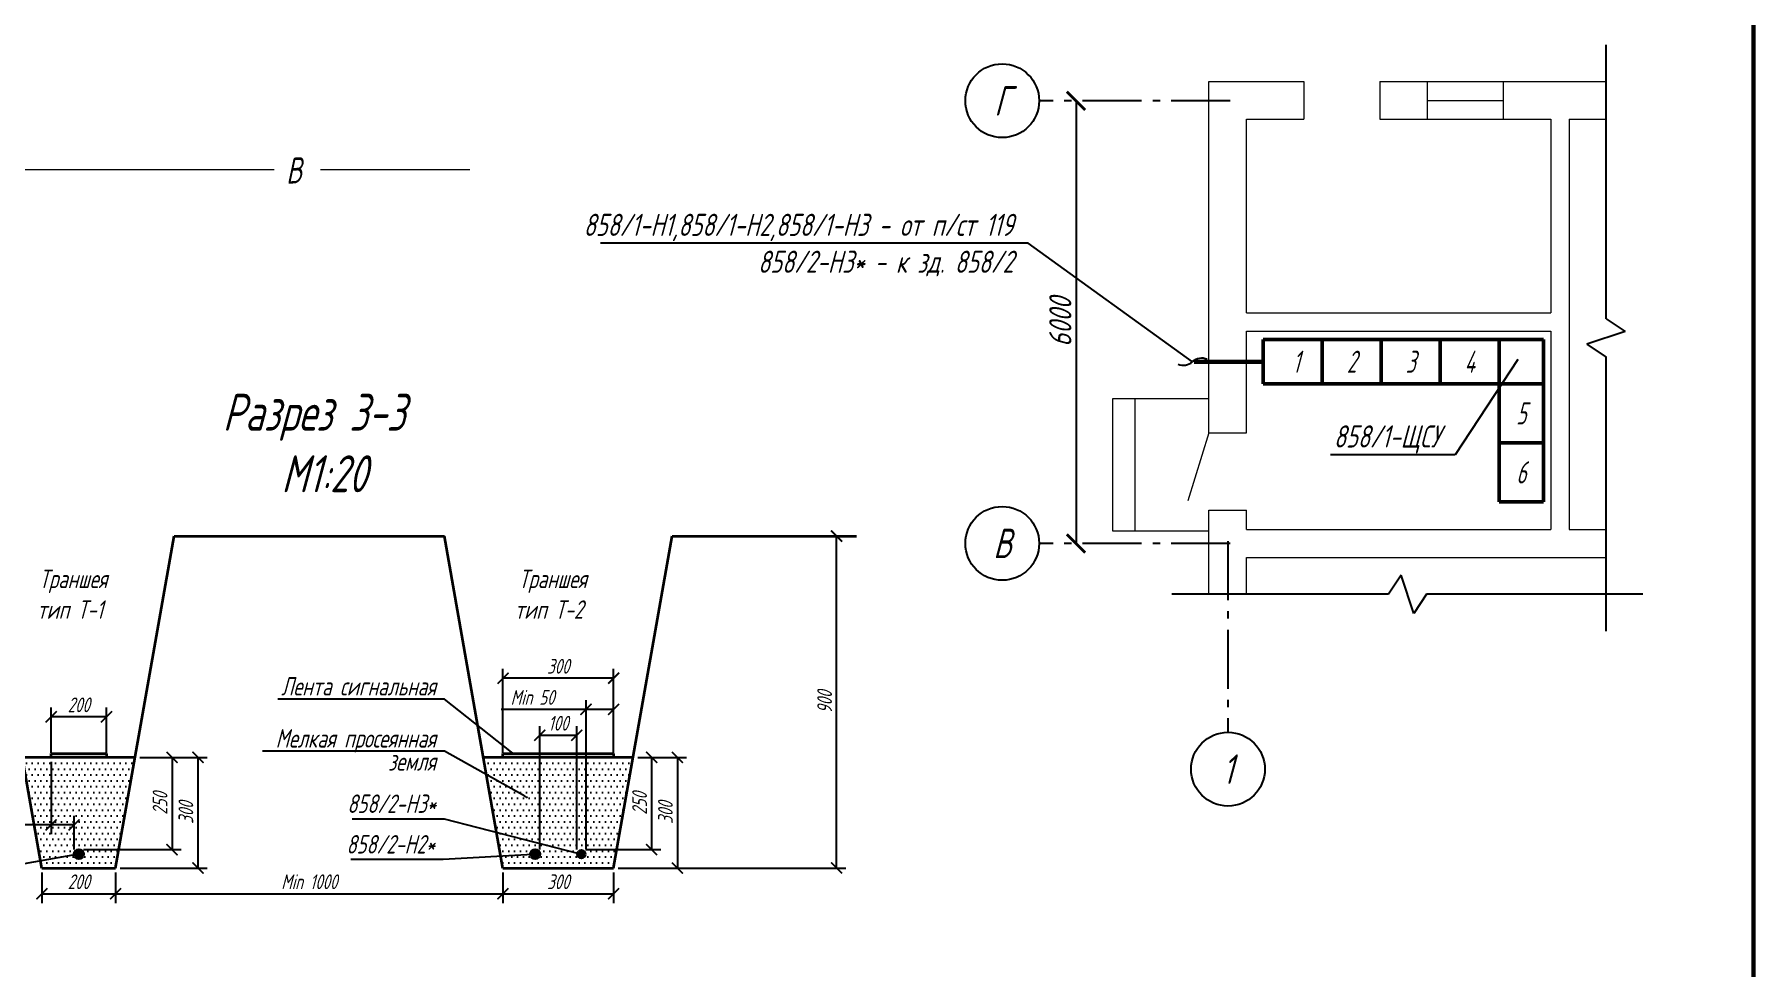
# Model space of a CAD drawing. Header units: millimetres. Extents: x -10490 to 5162, y -5053 to 76.
# Drawn here: x -5084.1 to -4851, y -217.6 to -91.1 of the extents above; entities that cross this region are included whole.
import ezdxf
from ezdxf import colors
from ezdxf.entities.mleader import LeaderData, LeaderLine
from ezdxf.math import Vec2, Vec3

# ---------------------------------------------------------------- set-up
doc = ezdxf.new("R2010")
doc.units = ezdxf.units.MM
doc.linetypes.add('gost6', pattern=[12, 8, -1.5, 1, -1.5])
doc.layers.get('Defpoints').update_dxf_attribs({"color": 33})
for name, color, linetype, lineweight in [('КаБель силовой (Вновь)', 1, 'Continuous', 60), ('Линия выноска', 137, 'Continuous', 25), ('Осевая', 4, 'gost6', 25), ('Размерная', 4, 'Continuous', 25), ('Рамка толстая', 7, 'Continuous', 60), ('Рамка тонкая', 5, 'Continuous', 25), ('Строительный', 251, 'Continuous', 13), ('Текст', 2, 'Continuous', 25), ('Щиты пульты (Вновь)', 5, 'Continuous', 50), ('Элемент эл. схем', 7, 'Continuous', 35)]:
    doc.layers.add(name, color=color, linetype=linetype, lineweight=lineweight)
doc.styles.add('gost shx', font='gost.shx', dxfattribs={"oblique": 15})
doc.styles.add('SIMPLEX', font='simplex.shx', dxfattribs={"width": 0.7, "oblique": 15})
doc.styles.add('СИМПЛЕКС', font='simplex.shx', dxfattribs={"width": 0.7, "oblique": 15, "height": 500})
doc.dimstyles.new('ISO-25', dxfattribs={"dimtxt": 3, "dimasz": 2.5, "dimexe": 1.25, "dimexo": 0.625, "dimtad": 1, "dimtxsty": 'gost shx', "dimcen": 2.5, "dimclrt": 2, "dimadec": 0, "dimazin": 0, "dimtfac": 1, "dimtmove": 0, "dimatfit": 3, "dimfxl": 1, "dimarcsym": 0})

# ---------------------------------------------------------------- blocks, each defined once
blk = doc.blocks.new('A$C0CDB385D')
at = {"layer": 'Рамка толстая'}
blk.add_line((589, 5), (589, 415), dxfattribs=at)
blk = doc.blocks.new('_ArchTick')
at = {"color": 0, "linetype": 'ByBlock', "const_width": 0.15}
blk.add_lwpolyline([(-0.5, -0.5), (0.5, 0.5)], dxfattribs=at)
blk = doc.blocks.new('*D626')
at = {"layer": 'Defpoints', "color": 0, "transparency": 16777216}
for p in [(-4942.89, -100.15), (-4942.89, -160.15), (-4942.89, -160.15)]:
    blk.add_point(p, dxfattribs=at)
at = {"layer": 'Размерная', "color": 0, "lineweight": -2, "transparency": 16777216}
for p, q in [((-4943.52, -100.15), (-4944.14, -100.15)), ((-4942.89, -100.15), (-4942.89, -160.15)), ((-4943.52, -160.15), (-4944.14, -160.15))]:
    blk.add_line(p, q, dxfattribs=at)
at = {"layer": 'Размерная', "color": 0, "lineweight": -2, "transparency": 16777216, "xscale": 2.5, "yscale": 2.5, "zscale": 2.5}
for p, rotation in [((-4942.89, -100.15), 90), ((-4942.89, -160.15), 270)]:
    blk.add_blockref('_ArchTick', p, dxfattribs=dict(at, rotation=rotation))
at = {"layer": 'Размерная', "color": 2, "transparency": 16777216, "insert": (-4945.02, -130.15), "char_height": 3, "attachment_point": 5, "rotation": 90, "style": 'gost shx'}
blk.add_mtext('6000', dxfattribs=at)
blk = doc.blocks.new('_None')
blk = doc.blocks.new('_Integral')
at = {"color": 0, "linetype": 'ByBlock', "lineweight": -2}
for centre, start, end in [((0.445, -0.091), 102, 168), ((-0.445, 0.091), 282, 348)]:
    blk.add_arc(centre, 0.454, start, end, dxfattribs=at)
blk = doc.blocks.new('*D649')
at = {"layer": 'Defpoints', "color": 0, "transparency": 16777216}
for p in [(-5083.07, -204.15), (-5073.07, -204.15), (-5073.07, -207.64)]:
    blk.add_point(p, dxfattribs=at)
at = {"layer": 'Размерная', "color": 0, "lineweight": -2, "transparency": 16777216}
for p, q in [((-5083.07, -204.77), (-5083.07, -208.89)), ((-5073.07, -204.77), (-5073.07, -208.89)), ((-5083.07, -207.64), (-5073.07, -207.64))]:
    blk.add_line(p, q, dxfattribs=at)
at = {"layer": 'Размерная', "color": 0, "lineweight": -2, "transparency": 16777216, "xscale": 1.5, "yscale": 1.5, "zscale": 1.5, "rotation": 180}
blk.add_blockref('_ArchTick', (-5083.07, -207.64), dxfattribs=at)
at = {"layer": 'Размерная', "color": 0, "lineweight": -2, "transparency": 16777216, "xscale": 1.5, "yscale": 1.5, "zscale": 1.5}
blk.add_blockref('_ArchTick', (-5073.07, -207.64), dxfattribs=at)
at = {"layer": 'Размерная', "color": 2, "transparency": 16777216, "insert": (-5078.07, -206.01), "char_height": 2, "attachment_point": 5, "style": 'SIMPLEX'}
blk.add_mtext('200', dxfattribs=at)
blk = doc.blocks.new('*D640')
at = {"layer": 'Defpoints', "color": 0, "transparency": 16777216}
for p in [(-5073.07, -204.15), (-5020.57, -204.15), (-5020.57, -207.64)]:
    blk.add_point(p, dxfattribs=at)
at = {"layer": 'Размерная', "color": 0, "lineweight": -2, "transparency": 16777216}
for p, q in [((-5073.07, -204.77), (-5073.07, -208.89)), ((-5020.57, -204.77), (-5020.57, -208.89)), ((-5073.07, -207.64), (-5020.57, -207.64))]:
    blk.add_line(p, q, dxfattribs=at)
at = {"layer": 'Размерная', "color": 0, "lineweight": -2, "transparency": 16777216, "xscale": 1.5, "yscale": 1.5, "zscale": 1.5, "rotation": 180}
blk.add_blockref('_ArchTick', (-5073.07, -207.64), dxfattribs=at)
at = {"layer": 'Размерная', "color": 0, "lineweight": -2, "transparency": 16777216, "xscale": 1.5, "yscale": 1.5, "zscale": 1.5}
blk.add_blockref('_ArchTick', (-5020.57, -207.64), dxfattribs=at)
at = {"layer": 'Размерная', "color": 2, "transparency": 16777216, "insert": (-5046.82, -206.01), "char_height": 2, "attachment_point": 5, "style": 'SIMPLEX'}
blk.add_mtext('Min 1000', dxfattribs=at)
blk = doc.blocks.new('*D641')
at = {"layer": 'Defpoints', "color": 0, "transparency": 16777216}
for p in [(-5081.82, -183.65), (-5081.82, -189.15), (-5074.32, -189.15)]:
    blk.add_point(p, dxfattribs=at)
at = {"layer": 'Размерная', "color": 0, "lineweight": -2, "transparency": 16777216}
for p, q in [((-5081.82, -188.52), (-5081.82, -182.4)), ((-5074.32, -183.65), (-5081.82, -183.65)), ((-5074.32, -188.52), (-5074.32, -182.4))]:
    blk.add_line(p, q, dxfattribs=at)
at = {"layer": 'Размерная', "color": 0, "lineweight": -2, "transparency": 16777216, "xscale": 1.5, "yscale": 1.5, "zscale": 1.5, "rotation": 180}
blk.add_blockref('_ArchTick', (-5081.82, -183.65), dxfattribs=at)
at = {"layer": 'Размерная', "color": 0, "lineweight": -2, "transparency": 16777216, "xscale": 1.5, "yscale": 1.5, "zscale": 1.5}
blk.add_blockref('_ArchTick', (-5074.32, -183.65), dxfattribs=at)
at = {"layer": 'Размерная', "color": 2, "transparency": 16777216, "insert": (-5078.07, -182.03), "char_height": 2, "attachment_point": 5, "style": 'SIMPLEX'}
blk.add_mtext('200', dxfattribs=at)
blk = doc.blocks.new('*D642')
at = {"layer": 'Defpoints', "color": 0, "transparency": 16777216}
for p in [(-5070.42, -189.15), (-5078.07, -201.65), (-5065.42, -201.65)]:
    blk.add_point(p, dxfattribs=at)
at = {"layer": 'Размерная', "color": 0, "lineweight": -2, "transparency": 16777216}
for p, q in [((-5069.8, -189.15), (-5064.17, -189.15)), ((-5065.42, -189.15), (-5065.42, -201.65)), ((-5077.44, -201.65), (-5064.17, -201.65))]:
    blk.add_line(p, q, dxfattribs=at)
at = {"layer": 'Размерная', "color": 0, "lineweight": -2, "transparency": 16777216, "xscale": 1.5, "yscale": 1.5, "zscale": 1.5}
for p, rotation in [((-5065.42, -189.15), 90), ((-5065.42, -201.65), 270)]:
    blk.add_blockref('_ArchTick', p, dxfattribs=dict(at, rotation=rotation))
at = {"layer": 'Размерная', "color": 2, "transparency": 16777216, "insert": (-5067.05, -195.4), "char_height": 2, "attachment_point": 5, "rotation": 90, "style": 'SIMPLEX'}
blk.add_mtext('250', dxfattribs=at)
blk = doc.blocks.new('*D643')
at = {"layer": 'Defpoints', "color": 0, "transparency": 16777216}
for p in [(-5070.42, -189.15), (-5073.07, -204.15), (-5061.92, -204.15)]:
    blk.add_point(p, dxfattribs=at)
at = {"layer": 'Размерная', "color": 0, "lineweight": -2, "transparency": 16777216}
for p, q in [((-5069.8, -189.15), (-5060.67, -189.15)), ((-5061.92, -189.15), (-5061.92, -204.15)), ((-5072.44, -204.15), (-5060.67, -204.15))]:
    blk.add_line(p, q, dxfattribs=at)
at = {"layer": 'Размерная', "color": 0, "lineweight": -2, "transparency": 16777216, "xscale": 1.5, "yscale": 1.5, "zscale": 1.5}
for p, rotation in [((-5061.92, -189.15), 90), ((-5061.92, -204.15), 270)]:
    blk.add_blockref('_ArchTick', p, dxfattribs=dict(at, rotation=rotation))
at = {"layer": 'Размерная', "color": 2, "transparency": 16777216, "insert": (-5063.55, -196.65), "char_height": 2, "attachment_point": 5, "rotation": 90, "style": 'SIMPLEX'}
blk.add_mtext('300', dxfattribs=at)
blk = doc.blocks.new('_Dot')
at = {"color": 0, "linetype": 'ByBlock', "lineweight": -2}
blk.add_line((-0.5, 0), (-1, 0), dxfattribs=at)
at = {"color": 0, "linetype": 'ByBlock', "const_width": 0.5}
blk.add_lwpolyline([(-0.25, 0, 1), (0.25, 0, 1)], format="xyb", close=True, dxfattribs=at)
blk = doc.blocks.new('*D650')
at = {"layer": 'Defpoints', "color": 0, "transparency": 16777216}
for p in [(-5081.82, -189.15), (-5078.7, -198.31), (-5078.7, -202.28)]:
    blk.add_point(p, dxfattribs=at)
at = {"layer": 'Размерная', "color": 0, "lineweight": -2, "transparency": 16777216}
for p, q in [((-5081.82, -189.77), (-5081.82, -199.56)), ((-5078.7, -201.65), (-5078.7, -197.06)), ((-5081.82, -198.31), (-5096.49, -198.31)), ((-5078.7, -198.31), (-5081.82, -198.31))]:
    blk.add_line(p, q, dxfattribs=at)
at = {"layer": 'Размерная', "color": 0, "lineweight": -2, "transparency": 16777216, "xscale": 1.5, "yscale": 1.5, "zscale": 1.5, "rotation": 180}
blk.add_blockref('_ArchTick', (-5081.82, -198.31), dxfattribs=at)
at = {"layer": 'Размерная', "color": 0, "lineweight": -2, "transparency": 16777216, "xscale": 1.5, "yscale": 1.5, "zscale": 1.5}
blk.add_blockref('_ArchTick', (-5078.7, -198.31), dxfattribs=at)
at = {"layer": 'Размерная', "color": 2, "transparency": 16777216, "insert": (-5092.22, -196.68), "char_height": 2, "attachment_point": 5, "style": 'SIMPLEX'}
blk.add_mtext('Min 50', dxfattribs=at)
blk = doc.blocks.new('*D651')
at = {"layer": 'Defpoints', "color": 0, "transparency": 16777216}
for p in [(-5020.57, -204.15), (-5005.57, -204.15), (-5005.57, -207.64)]:
    blk.add_point(p, dxfattribs=at)
at = {"layer": 'Размерная', "color": 0, "lineweight": -2, "transparency": 16777216}
for p, q in [((-5020.57, -204.77), (-5020.57, -208.89)), ((-5005.57, -204.77), (-5005.57, -208.89)), ((-5020.57, -207.64), (-5005.57, -207.64))]:
    blk.add_line(p, q, dxfattribs=at)
at = {"layer": 'Размерная', "color": 0, "lineweight": -2, "transparency": 16777216, "xscale": 1.5, "yscale": 1.5, "zscale": 1.5, "rotation": 180}
blk.add_blockref('_ArchTick', (-5020.57, -207.64), dxfattribs=at)
at = {"layer": 'Размерная', "color": 0, "lineweight": -2, "transparency": 16777216, "xscale": 1.5, "yscale": 1.5, "zscale": 1.5}
blk.add_blockref('_ArchTick', (-5005.57, -207.64), dxfattribs=at)
at = {"layer": 'Размерная', "color": 2, "transparency": 16777216, "insert": (-5013.07, -206.01), "char_height": 2, "attachment_point": 5, "style": 'SIMPLEX'}
blk.add_mtext('300', dxfattribs=at)
blk = doc.blocks.new('*D644')
at = {"layer": 'Defpoints', "color": 0, "transparency": 16777216}
for p in [(-5010.57, -186.15), (-5015.57, -202.28), (-5010.57, -202.28)]:
    blk.add_point(p, dxfattribs=at)
at = {"layer": 'Размерная', "color": 0, "lineweight": -2, "transparency": 16777216}
for p, q in [((-5015.57, -201.65), (-5015.57, -184.9)), ((-5015.57, -186.15), (-5010.57, -186.15)), ((-5010.57, -201.65), (-5010.57, -184.9))]:
    blk.add_line(p, q, dxfattribs=at)
at = {"layer": 'Размерная', "color": 0, "lineweight": -2, "transparency": 16777216, "xscale": 1.5, "yscale": 1.5, "zscale": 1.5, "rotation": 180}
blk.add_blockref('_ArchTick', (-5015.57, -186.15), dxfattribs=at)
at = {"layer": 'Размерная', "color": 0, "lineweight": -2, "transparency": 16777216, "xscale": 1.5, "yscale": 1.5, "zscale": 1.5}
blk.add_blockref('_ArchTick', (-5010.57, -186.15), dxfattribs=at)
at = {"layer": 'Размерная', "color": 2, "transparency": 16777216, "insert": (-5013.07, -184.52), "char_height": 2, "attachment_point": 5, "style": 'SIMPLEX'}
blk.add_mtext('100', dxfattribs=at)
blk = doc.blocks.new('*D645')
at = {"layer": 'Defpoints', "color": 0, "transparency": 16777216}
for p in [(-5020.57, -178.42), (-5020.57, -189.15), (-5005.57, -189.15)]:
    blk.add_point(p, dxfattribs=at)
at = {"layer": 'Размерная', "color": 0, "lineweight": -2, "transparency": 16777216}
for p, q in [((-5020.57, -188.52), (-5020.57, -177.17)), ((-5005.57, -178.42), (-5020.57, -178.42)), ((-5005.57, -188.52), (-5005.57, -177.17))]:
    blk.add_line(p, q, dxfattribs=at)
at = {"layer": 'Размерная', "color": 0, "lineweight": -2, "transparency": 16777216, "xscale": 1.5, "yscale": 1.5, "zscale": 1.5, "rotation": 180}
blk.add_blockref('_ArchTick', (-5020.57, -178.42), dxfattribs=at)
at = {"layer": 'Размерная', "color": 0, "lineweight": -2, "transparency": 16777216, "xscale": 1.5, "yscale": 1.5, "zscale": 1.5}
blk.add_blockref('_ArchTick', (-5005.57, -178.42), dxfattribs=at)
at = {"layer": 'Размерная', "color": 2, "transparency": 16777216, "insert": (-5013.07, -176.8), "char_height": 2, "attachment_point": 5, "style": 'SIMPLEX'}
blk.add_mtext('300', dxfattribs=at)
blk = doc.blocks.new('*D652')
at = {"layer": 'Defpoints', "color": 0, "transparency": 16777216}
for p in [(-5002.92, -189.15), (-5009.94, -201.65), (-5000.42, -201.65)]:
    blk.add_point(p, dxfattribs=at)
at = {"layer": 'Размерная', "color": 0, "lineweight": -2, "transparency": 16777216}
for p, q in [((-5002.3, -189.15), (-4999.17, -189.15)), ((-5000.42, -189.15), (-5000.42, -201.65)), ((-5009.31, -201.65), (-4999.17, -201.65))]:
    blk.add_line(p, q, dxfattribs=at)
at = {"layer": 'Размерная', "color": 0, "lineweight": -2, "transparency": 16777216, "xscale": 1.5, "yscale": 1.5, "zscale": 1.5}
for p, rotation in [((-5000.42, -189.15), 90), ((-5000.42, -201.65), 270)]:
    blk.add_blockref('_ArchTick', p, dxfattribs=dict(at, rotation=rotation))
at = {"layer": 'Размерная', "color": 2, "transparency": 16777216, "insert": (-5002.05, -195.4), "char_height": 2, "attachment_point": 5, "rotation": 90, "style": 'SIMPLEX'}
blk.add_mtext('250', dxfattribs=at)
blk = doc.blocks.new('*D646')
at = {"layer": 'Defpoints', "color": 0, "transparency": 16777216}
for p in [(-5002.92, -189.15), (-5005.57, -204.15), (-4996.92, -204.15)]:
    blk.add_point(p, dxfattribs=at)
at = {"layer": 'Размерная', "color": 0, "lineweight": -2, "transparency": 16777216}
for p, q in [((-5002.3, -189.15), (-4995.67, -189.15)), ((-4996.92, -189.15), (-4996.92, -204.15)), ((-5004.94, -204.15), (-4995.67, -204.15))]:
    blk.add_line(p, q, dxfattribs=at)
at = {"layer": 'Размерная', "color": 0, "lineweight": -2, "transparency": 16777216, "xscale": 1.5, "yscale": 1.5, "zscale": 1.5}
for p, rotation in [((-4996.92, -189.15), 90), ((-4996.92, -204.15), 270)]:
    blk.add_blockref('_ArchTick', p, dxfattribs=dict(at, rotation=rotation))
at = {"layer": 'Размерная', "color": 2, "transparency": 16777216, "insert": (-4998.55, -196.65), "char_height": 2, "attachment_point": 5, "rotation": 90, "style": 'SIMPLEX'}
blk.add_mtext('300', dxfattribs=at)
blk = doc.blocks.new('*D647')
at = {"layer": 'Defpoints', "color": 0, "transparency": 16777216}
for p in [(-5005.57, -182.65), (-5005.57, -188.65), (-5009.31, -202.28)]:
    blk.add_point(p, dxfattribs=at)
at = {"layer": 'Размерная', "color": 0, "lineweight": -2, "transparency": 16777216}
for p, q in [((-5009.31, -201.65), (-5009.31, -181.4)), ((-5005.57, -188.02), (-5005.57, -181.4)), ((-5009.31, -182.65), (-5020.83, -182.65)), ((-5005.57, -182.65), (-5009.31, -182.65))]:
    blk.add_line(p, q, dxfattribs=at)
at = {"layer": 'Размерная', "color": 0, "lineweight": -2, "transparency": 16777216, "xscale": 1.5, "yscale": 1.5, "zscale": 1.5, "rotation": 180}
blk.add_blockref('_ArchTick', (-5009.31, -182.65), dxfattribs=at)
at = {"layer": 'Размерная', "color": 0, "lineweight": -2, "transparency": 16777216, "xscale": 1.5, "yscale": 1.5, "zscale": 1.5}
blk.add_blockref('_ArchTick', (-5005.57, -182.65), dxfattribs=at)
at = {"layer": 'Размерная', "color": 2, "transparency": 16777216, "insert": (-5016.56, -181.02), "char_height": 2, "attachment_point": 5, "style": 'SIMPLEX'}
blk.add_mtext('Min 50', dxfattribs=at)
blk = doc.blocks.new('*D648')
at = {"layer": 'Defpoints', "color": 0, "transparency": 16777216}
for p in [(-4990.13, -159.15), (-4975.35, -159.15), (-5000.57, -204.15)]:
    blk.add_point(p, dxfattribs=at)
at = {"layer": 'Размерная', "color": 0, "lineweight": -2, "transparency": 16777216}
for p, q in [((-4989.51, -159.15), (-4974.1, -159.15)), ((-4975.35, -204.15), (-4975.35, -159.15)), ((-4999.94, -204.15), (-4974.1, -204.15))]:
    blk.add_line(p, q, dxfattribs=at)
at = {"layer": 'Размерная', "color": 0, "lineweight": -2, "transparency": 16777216, "xscale": 1.5, "yscale": 1.5, "zscale": 1.5}
for p, rotation in [((-4975.35, -159.15), 90), ((-4975.35, -204.15), 270)]:
    blk.add_blockref('_ArchTick', p, dxfattribs=dict(at, rotation=rotation))
at = {"layer": 'Размерная', "color": 2, "transparency": 16777216, "insert": (-4976.97, -181.65), "char_height": 2, "attachment_point": 5, "rotation": 90, "style": 'SIMPLEX'}
blk.add_mtext('900', dxfattribs=at)

msp = doc.modelspace()

# ---------------------------------------------------------------- hatches: boundary and pattern name
for points in [[(-5020.56877, -188.64683), (-5020.56877, -189.14683), (-5005.56877, -189.14683), (-5005.56877, -188.64683)], [(-5010.46877, -202.27683, 1), (-5009.40877, -202.27683, 1)]]:
    msp.add_hatch(color=256).paths.add_polyline_path(points)
h = msp.add_hatch()
h.set_pattern_fill('DOTS', color=256, scale=0.5, style=0)
h.set_pattern_definition([(0, (-14100.9855, 3377.96815), (0.396875, 0.79375), [0, -0.79375])])
h.paths.add_polyline_path([(-5085.71367, -189.14683), (-5083.06877, -204.14683), (-5073.06877, -204.14683), (-5070.42386, -189.14683)])
h.paths.add_polyline_path([(-5077.43877, -202.27683, -1), (-5078.69877, -202.27683, -1)], flags=16)
h = msp.add_hatch()
h.set_pattern_fill('DOTS', color=256, scale=0.5, style=0)
h.set_pattern_definition([(0, (-14035.9855, 3377.96815), (0.396875, 0.79375), [0, -0.79375])])
h.paths.add_polyline_path([(-5023.21367, -189.14683), (-5020.56877, -204.14683), (-5005.56877, -204.14683), (-5002.92386, -189.14683)])
h.paths.add_polyline_path([(-5015.56877, -202.27683, -1), (-5016.82877, -202.27683, -1)], flags=16)
at = {"layer": 'Элемент эл. схем'}
for points in [[(-5074.31877, -189.14683), (-5074.31877, -188.64683), (-5081.81877, -188.64683), (-5081.81877, -189.14683)], [(-5077.43877, -202.27683, 1), (-5078.69877, -202.27683, 1)], [(-5015.56877, -202.27683, 1), (-5016.82877, -202.27683, 1)]]:
    msp.add_hatch(color=256, dxfattribs=at).paths.add_polyline_path(points)

# ---------------------------------------------------------------- linework, layer by layer
at = {"layer": 'КаБель силовой (Вновь)'}
msp.add_line((-4917.54361, -135.52025), (-4926.89361, -135.52025), dxfattribs=at)
at = {"layer": 'Осевая'}
for p, q in [((-4921.99361, -100.14683), (-4947.89361, -100.14683)), ((-4921.99361, -160.14683), (-4947.89361, -160.14683)), ((-4922.29361, -159.84683), (-4922.29361, -185.74683))]:
    msp.add_line(p, q, dxfattribs=at)
at = {"layer": 'Рамка тонкая'}
for p, q in [((-4871.04361, -129.70933), (-4871.04361, -92.54683)), ((-4871.04361, -129.70933), (-4868.45611, -131.43433)), ((-4868.45611, -131.43433), (-4873.63111, -133.15933)), ((-4873.63111, -133.15933), (-4871.04361, -134.88433)), ((-4871.04361, -172.04683), (-4871.04361, -134.88433)), ((-4898.83111, -164.45933), (-4900.55611, -167.04683)), ((-4897.10611, -169.63433), (-4898.83111, -164.45933)), ((-4900.55611, -167.04683), (-4929.89361, -167.04683)), ((-4895.38111, -167.04683), (-4897.10611, -169.63433)), ((-4866.04361, -167.04683), (-4895.38111, -167.04683))]:
    msp.add_line(p, q, dxfattribs=at)
for centre in [(-4952.89361, -100.14683), (-4952.89361, -160.14683), (-4922.29361, -190.74683)]:
    msp.add_circle(centre, 5, dxfattribs=at)
at = {"layer": 'Строительный', "ltscale": 0.2}
for p, q in [((-4924.89361, -145.14683), (-4924.89361, -97.54683)), ((-4924.89361, -97.54683), (-4911.99361, -97.54683)), ((-4911.99361, -97.54683), (-4911.99361, -102.64683)), ((-4901.69361, -97.54683), (-4871.04361, -97.54683)), ((-4901.69361, -97.54683), (-4901.69361, -102.64683)), ((-4895.29361, -97.54683), (-4895.29361, -102.64683)), ((-4884.99361, -97.54683), (-4884.99361, -102.64683)), ((-4895.29361, -100.09683), (-4884.99361, -100.09683)), ((-4919.79361, -102.64683), (-4911.99361, -102.64683)), ((-4919.79361, -128.89683), (-4919.79361, -102.64683)), ((-4901.69361, -102.64683), (-4878.54361, -102.64683)), ((-4878.54361, -102.64683), (-4878.54361, -128.89683)), ((-4876.04361, -102.64683), (-4871.04361, -102.64683)), ((-4876.04361, -102.64683), (-4876.04361, -158.24683)), ((-4919.79361, -128.89683), (-4878.54361, -128.89683)), ((-4919.79361, -145.14683), (-4919.79361, -131.39683)), ((-4919.79361, -131.39683), (-4878.54361, -131.39683)), ((-4878.54361, -131.39683), (-4878.54361, -158.24683)), ((-4937.89361, -140.48276), (-4924.89361, -140.48276)), ((-4937.89361, -158.48276), (-4937.89361, -140.48276)), ((-4934.89361, -158.48276), (-4934.89361, -140.48276)), ((-4924.89361, -145.14683), (-4927.71318, -154.3583)), ((-4924.89361, -145.14683), (-4919.79361, -145.14683)), ((-4924.89361, -167.04683), (-4924.89361, -155.64683)), ((-4924.89361, -155.64683), (-4919.79361, -155.64683)), ((-4919.79361, -158.24683), (-4919.79361, -155.64683)), ((-4919.79361, -158.24683), (-4878.54361, -158.24683)), ((-4876.04361, -158.24683), (-4871.04361, -158.24683)), ((-4924.89361, -158.48276), (-4937.89361, -158.48276)), ((-4919.79361, -167.04683), (-4919.79361, -162.04683)), ((-4919.79361, -162.04683), (-4871.04361, -162.04683))]:
    msp.add_line(p, q, dxfattribs=at)
at = {"layer": 'Строительный', "color": 5, "lineweight": 18}
for p, q in [((-5113.37654, -109.44487), (-5051.56712, -109.44487)), ((-5045.28141, -109.44487), (-5025.04361, -109.44487))]:
    msp.add_line(p, q, dxfattribs=at)
at = {"layer": 'Щиты пульты (Вновь)'}
for p, q in [((-4917.54361, -132.52025), (-4917.54361, -138.52025)), ((-4909.54361, -132.52025), (-4917.54361, -132.52025)), ((-4909.54361, -138.52025), (-4909.54361, -132.52025)), ((-4901.54361, -132.52025), (-4909.54361, -132.52025)), ((-4901.54361, -138.52025), (-4901.54361, -132.52025)), ((-4893.54361, -132.52025), (-4901.54361, -132.52025)), ((-4893.54361, -138.52025), (-4893.54361, -132.52025)), ((-4885.54361, -132.52025), (-4893.54361, -132.52025)), ((-4885.54361, -138.52025), (-4885.54361, -132.52025)), ((-4885.54361, -132.52025), (-4879.54361, -132.52025)), ((-4879.54361, -132.52025), (-4879.54361, -138.52025)), ((-4917.54361, -138.52025), (-4909.54361, -138.52025)), ((-4909.54361, -138.52025), (-4901.54361, -138.52025)), ((-4901.54361, -138.52025), (-4893.54361, -138.52025)), ((-4893.54361, -138.52025), (-4885.54361, -138.52025)), ((-4885.54361, -138.52025), (-4879.54361, -138.52025)), ((-4885.54361, -146.52025), (-4885.54361, -138.52025)), ((-4879.54361, -138.52025), (-4879.54361, -146.52025)), ((-4879.54361, -146.52025), (-4885.54361, -146.52025)), ((-4885.54361, -154.52025), (-4885.54361, -146.52025)), ((-4879.54361, -146.52025), (-4879.54361, -154.52025)), ((-4879.54361, -154.52025), (-4885.54361, -154.52025))]:
    msp.add_line(p, q, dxfattribs=at)
at = {"layer": 'Элемент эл. схем'}
for p, q in [((-5083.06877, -204.14683), (-5091.00348, -159.14683)), ((-5073.06877, -204.14683), (-5065.13405, -159.14683)), ((-5065.13405, -159.14683), (-5028.50348, -159.14683)), ((-5020.56877, -204.14683), (-5028.50348, -159.14683)), ((-5005.56877, -204.14683), (-4997.63405, -159.14683)), ((-4997.63405, -159.14683), (-4972.63405, -159.14683)), ((-5081.81877, -189.14683), (-5081.81877, -188.64683)), ((-5081.81877, -188.64683), (-5074.31877, -188.64683)), ((-5074.31877, -188.64683), (-5074.31877, -189.14683)), ((-5020.56877, -189.14683), (-5020.56877, -188.64683)), ((-5020.56877, -188.64683), (-5005.56877, -188.64683)), ((-5005.56877, -188.64683), (-5005.56877, -189.14683)), ((-5070.42386, -189.14683), (-5085.71367, -189.14683)), ((-5002.92386, -189.14683), (-5023.21367, -189.14683)), ((-5083.06877, -204.14683), (-5073.06877, -204.14683)), ((-5020.56877, -204.14683), (-5005.56877, -204.14683))]:
    msp.add_line(p, q, dxfattribs=at)
for centre, radius in [((-5078.06877, -202.27683), 0.63), ((-5016.19877, -202.27683), 0.63), ((-5009.93877, -202.27683), 0.53)]:
    msp.add_circle(centre, radius, dxfattribs=at)

# ---------------------------------------------------------------- block references
msp.add_blockref('A$C0CDB385D', (-5440.0436, -344.14684))

# ---------------------------------------------------------------- texts
at = {"layer": 'Текст', "color": 5, "style": 'SIMPLEX', "oblique": 15, "width": 0.7}
msp.add_text('В', height=3.5, rotation=2.9133636, dxfattribs=at).set_placement((-5049.95964, -111.4082))
at = {"layer": 'Текст', "style": 'SIMPLEX'}
for s, width, insert, char_height, attachment_point in [('Г', 3.5, (-4952.89361, -100.14683), 4, 5), ('\\pi54.932;Разрез 3-3\\P\\pi62.892;М1:20', 140.8694283, (-5113.50348, -139.87079), 5, 1), ('В', 3.5, (-4952.89361, -160.14683), 4, 5), ('\\pi8.8171;Траншея \\P\\pi8.5388;тип Т-1', 28.4141546, (-5092.25106, -163.70099), 2.5, 1), ('\\pi8.8171;Траншея \\P\\pi8.2693;тип Т-2', 28.4141546, (-5027.25106, -163.70099), 2.5, 1), ('1', 3.5, (-4922.29361, -190.74683), 4, 5)]:
    msp.add_mtext_dynamic_manual_height_columns(s, width=width, gutter_width=12.5, heights=[0], dxfattribs=dict(at, insert=insert, char_height=char_height, attachment_point=attachment_point))
at = {"layer": 'Текст', "char_height": 3, "attachment_point": 5, "style": 'SIMPLEX'}
for s, insert, width in [('{\\W0.6;1}', (-4913.05558, -135.52025), 7.0239295), ('{\\W0.6;2}', (-4905.54361, -135.52025), 8), ('{\\W0.6;3}', (-4897.54361, -135.52025), 8), ('{\\W0.6;4}', (-4889.54361, -135.52025), 8), ('{\\W0.6;5}', (-4882.54361, -142.52025), 6), ('{\\W0.6;6}', (-4882.54361, -150.52025), 6)]:
    msp.add_mtext(s, dxfattribs=dict(at, insert=insert, width=width))

# ---------------------------------------------------------------- dimensions: what is measured, and where the dimension line sits
at = {"layer": 'Размерная'}
for base, p1, p2, override, picture, middle in [((-4942.89361, -160.14683), (-4942.89361, -100.14683), (-4942.89361, -160.14683), {"dimlfac": 100, "dimblk1": 'ArchTick', "dimblk2": 'ArchTick', "dimsah": 1}, '*D626', (-4945.01861, -130.14683)), ((-4975.34956, -159.14683), (-5000.56877, -204.14683), (-4990.13405, -159.14683), {"dimtxt": 2, "dimasz": 1.5, "dimlfac": 20, "dimrnd": 1, "dimtxsty": 'SIMPLEX', "dimblk1": 'ArchTick', "dimblk2": 'ArchTick', "dimsah": 1}, '*D648', (-4976.97456, -181.64683)), ((-5065.42386, -201.64683), (-5070.42386, -189.14683), (-5078.06877, -201.64683), {"dimtxt": 2, "dimasz": 1.5, "dimlfac": 20, "dimrnd": 1, "dimtxsty": 'SIMPLEX', "dimblk1": 'ArchTick', "dimblk2": 'ArchTick', "dimsah": 1}, '*D642', (-5067.04886, -195.39683)), ((-5061.92386, -204.14683), (-5070.42386, -189.14683), (-5073.06877, -204.14683), {"dimtxt": 2, "dimasz": 1.5, "dimlfac": 20, "dimrnd": 1, "dimtxsty": 'SIMPLEX', "dimblk1": 'ArchTick', "dimblk2": 'ArchTick', "dimsah": 1}, '*D643', (-5063.54886, -196.64683)), ((-5000.42386, -201.64683), (-5002.92386, -189.14683), (-5009.93877, -201.64683), {"dimtxt": 2, "dimasz": 1.5, "dimlfac": 20, "dimrnd": 1, "dimtxsty": 'SIMPLEX', "dimblk1": 'ArchTick', "dimblk2": 'ArchTick', "dimsah": 1}, '*D652', (-5002.04886, -195.39683)), ((-4996.92386, -204.14683), (-5002.92386, -189.14683), (-5005.56877, -204.14683), {"dimtxt": 2, "dimasz": 1.5, "dimlfac": 20, "dimrnd": 1, "dimtxsty": 'SIMPLEX', "dimblk1": 'ArchTick', "dimblk2": 'ArchTick', "dimsah": 1}, '*D646', (-4998.54886, -196.64683))]:
    dim = msp.add_linear_dim(base=base, p1=p1, p2=p2, angle=90, dimstyle='ISO-25', override=override, dxfattribs=at)
    dim.commit()
    dim.dimension.update_dxf_attribs({"geometry": picture, "text_midpoint": middle})
for base, p1, p2, picture, middle in [((-5020.56877, -178.42134), (-5005.56877, -189.14683), (-5020.56877, -189.14683), '*D645', (-5013.06877, -176.79634)), ((-5010.56877, -186.14683), (-5015.56877, -202.27683), (-5010.56877, -202.27683), '*D644', (-5013.06877, -184.52183)), ((-5073.06877, -207.63773), (-5083.06877, -204.14683), (-5073.06877, -204.14683), '*D649', (-5078.06877, -206.01273)), ((-5005.56877, -207.63773), (-5020.56877, -204.14683), (-5005.56877, -204.14683), '*D651', (-5013.06877, -206.01273))]:
    dim = msp.add_linear_dim(base=base, p1=p1, p2=p2, dimstyle='ISO-25', override={"dimtxt": 2, "dimasz": 1.5, "dimlfac": 20, "dimrnd": 1, "dimtxsty": 'SIMPLEX', "dimblk1": 'ArchTick', "dimblk2": 'ArchTick', "dimsah": 1}, dxfattribs=at)
    dim.commit()
    dim.dimension.update_dxf_attribs({"geometry": picture, "text_midpoint": middle})
for base, p1, p2, picture, middle in [((-5005.56877, -182.649), (-5009.30877, -202.27683), (-5005.56877, -188.64683), '*D647', (-5016.55544, -182.649)), ((-5078.69877, -198.30669), (-5081.81877, -189.14683), (-5078.69877, -202.27683), '*D650', (-5092.21957, -198.30669))]:
    dim = msp.add_linear_dim(base=base, p1=p1, p2=p2, text='Min 50', dimstyle='ISO-25', override={"dimtxt": 2, "dimasz": 1.5, "dimlfac": 20, "dimrnd": 1, "dimtxsty": 'SIMPLEX', "dimblk1": 'ArchTick', "dimblk2": 'ArchTick', "dimsah": 1}, dxfattribs=at)
    dim.commit()
    dim.dimension.update_dxf_attribs({"geometry": picture, "text_midpoint": middle, "dimtype": 160})
for base, p1, p2, text, picture, middle in [((-5081.81877, -183.65356), (-5074.31877, -189.14683), (-5081.81877, -189.14683), '200', '*D641', (-5078.06877, -182.02856)), ((-5020.56877, -207.63773), (-5073.06877, -204.14683), (-5020.56877, -204.14683), 'Min 1000', '*D640', (-5046.81877, -206.01273))]:
    dim = msp.add_linear_dim(base=base, p1=p1, p2=p2, text=text, dimstyle='ISO-25', override={"dimtxt": 2, "dimasz": 1.5, "dimlfac": 20, "dimrnd": 1, "dimtxsty": 'SIMPLEX', "dimblk1": 'ArchTick', "dimblk2": 'ArchTick', "dimsah": 1}, dxfattribs=at)
    dim.commit()
    dim.dimension.update_dxf_attribs({"geometry": picture, "text_midpoint": middle})

# ---------------------------------------------------------------- leaders
at = {"layer": 'Линия выноска'}
ml = msp.add_multileader_mtext('Standard', dxfattribs=at)
ml.set_content('858/1-Н1,858/1-Н2,858/1-Н3 - от п/ст 119\\P858/2-Н3* - к зд. 858/2', color=2, style='СИМПЛЕКС')
ml.set_leader_properties()
ml.set_arrow_properties(name='INTEGRAL')
ml.build(insert=Vec2(0, 0))
ml.multileader.update_dxf_attribs({"text_left_attachment_type": 6, "text_right_attachment_type": 6, "dogleg_length": 0})
ctx = ml.context
ctx.base_point, ctx.char_height, ctx.plane_origin = Vec3(-5033.20808, -119.46739), 3, Vec3(-4834.31897, -108.76045)
ctx.left_attachment, ctx.right_attachment, ctx.text_align_type = 6, 6, 2
notes = []
notes.append((ctx, [(1, (1, 1, 0), (-4949.37219, -119.46739), (-1, 0), 0, [(0, [(-4927.09627, -135.52025)], 0, [])])]))
ctx.mtext.insert, ctx.mtext.alignment, ctx.mtext.flow_direction = Vec3(-4951.37219, -115.46739), 3, 5
ml = msp.add_multileader_mtext('Standard', dxfattribs=at)
ml.set_content('858/1-ЩСУ', color=2, style='СИМПЛЕКС')
ml.set_leader_properties()
ml.set_arrow_properties(name='NONE')
ml.build(insert=Vec2(0, 0))
ml.multileader.update_dxf_attribs({"text_left_attachment_type": 6, "text_right_attachment_type": 6, "dogleg_length": 0, "arrow_head_size": 2})
ctx = ml.context
ctx.base_point, ctx.char_height, ctx.arrow_head_size, ctx.plane_origin = Vec3(-4914.93822, -148.14713), 3, 2, Vec3(-4892.80763, -170.97354)
ctx.left_attachment, ctx.right_attachment, ctx.text_align_type = 6, 6, 2
notes.append((ctx, [(1, (1, 1, 0), (-4891.48749, -148.14713), (-1, 0), 0, [(0, [(-4883.02197, -135.19696)], 0, [])])]))
ctx.mtext.insert, ctx.mtext.alignment, ctx.mtext.flow_direction = Vec3(-4893.48749, -144.14713), 3, 5
ml = msp.add_multileader_mtext('Standard', dxfattribs=at)
ml.set_content('\\pxsm0.75;Лента сигнальная', color=2, style='SIMPLEX')
ml.set_leader_properties()
ml.set_arrow_properties(name='DOT')
ml.build(insert=Vec2(0, 0))
ml.multileader.update_dxf_attribs({"text_left_attachment_type": 6, "text_right_attachment_type": 6, "dogleg_length": 0.62405, "arrow_head_size": 0.3})
ctx = ml.context
ctx.base_point, ctx.char_height, ctx.arrow_head_size, ctx.landing_gap_size, ctx.plane_origin = Vec3(-5056.10686, -181.25631), 2.5, 0.3, 1, Vec3(-5036.71887, -181.26629)
ctx.left_attachment, ctx.right_attachment, ctx.text_align_type = 6, 6, 2
notes.append((ctx, [(1, (1, 1, 0), (-5028.50426, -181.25631), (-1, 0), 0.15601, [(0, [(-5019.17693, -188.64683)], 0, [])])]))
ctx.mtext.insert, ctx.mtext.alignment, ctx.mtext.flow_direction = Vec3(-5029.66027, -178.25631), 3, 5
ml = msp.add_multileader_mtext('Standard', dxfattribs=at)
ml.set_content('\\pxsm0.75;Мелкая просеянная\\Pземля', color=2, style='SIMPLEX')
ml.set_leader_properties()
ml.set_arrow_properties(name='DOT')
ml.build(insert=Vec2(0, 0))
ml.multileader.update_dxf_attribs({"text_left_attachment_type": 6, "text_right_attachment_type": 6, "dogleg_length": 0.62405, "arrow_head_size": 0.3})
ctx = ml.context
ctx.base_point, ctx.char_height, ctx.arrow_head_size, ctx.landing_gap_size, ctx.plane_origin = Vec3(-5056.60686, -188.32485), 2.5, 0.3, 1, Vec3(-5036.71887, -188.76629)
ctx.left_attachment, ctx.right_attachment, ctx.text_align_type = 6, 6, 2
notes.append((ctx, [(1, (1, 1, 0), (-5028.50426, -188.32485), (-1, 0), 0.15601, [(0, [(-5017.34461, -194.56131)], 0, [])])]))
ctx.mtext.insert, ctx.mtext.alignment, ctx.mtext.flow_direction = Vec3(-5029.66027, -185.32485), 3, 5
ml = msp.add_multileader_mtext('Standard', dxfattribs=at)
ml.set_content('\\pxsm0.75;858/2-Н3*', color=2, style='SIMPLEX')
ml.set_leader_properties()
ml.set_arrow_properties(name='DOT')
ml.build(insert=Vec2(0, 0))
ml.multileader.update_dxf_attribs({"text_left_attachment_type": 6, "text_right_attachment_type": 6, "dogleg_length": 0.62405, "arrow_head_size": 0.3})
ctx = ml.context
ctx.base_point, ctx.char_height, ctx.arrow_head_size, ctx.landing_gap_size, ctx.plane_origin = Vec3(-5046.10686, -197.51508), 2.5, 0.3, 1, Vec3(-5036.71887, -196.26629)
ctx.left_attachment, ctx.right_attachment, ctx.text_align_type = 6, 6, 2
notes.append((ctx, [(1, (1, 1, 0), (-5028.50426, -197.51508), (-1, 0), 0.15601, [(0, [(-5009.93877, -202.27683)], 0, [])])]))
ctx.mtext.insert, ctx.mtext.alignment, ctx.mtext.flow_direction = Vec3(-5029.66027, -194.18175), 3, 5
ml = msp.add_multileader_mtext('Standard', dxfattribs=at)
ml.set_content('\\pxsm0.75;858/2-Н2*', color=2, style='SIMPLEX')
ml.set_leader_properties()
ml.set_arrow_properties(name='DOT')
ml.build(insert=Vec2(0, 0))
ml.multileader.update_dxf_attribs({"text_left_attachment_type": 6, "text_right_attachment_type": 6, "dogleg_length": 0.62405, "arrow_head_size": 0.3})
ctx = ml.context
ctx.base_point, ctx.char_height, ctx.arrow_head_size, ctx.landing_gap_size, ctx.plane_origin = Vec3(-5046.26287, -203.01508), 2.5, 0.3, 1, Vec3(-5036.87488, -203.76629)
ctx.left_attachment, ctx.right_attachment, ctx.text_align_type = 6, 6, 2
notes.append((ctx, [(1, (1, 1, 0), (-5028.66027, -203.01508), (-1, 0), 0.15601, [(0, [(-5016.19877, -202.27683)], 0, [])])]))
ctx.mtext.insert, ctx.mtext.alignment, ctx.mtext.flow_direction = Vec3(-5029.81629, -199.68175), 3, 5
ml = msp.add_multileader_mtext('Standard', dxfattribs=at)
ml.set_content('\\pxsm0.75;858/2-Н1*', color=2, style='SIMPLEX')
ml.set_leader_properties()
ml.set_arrow_properties(name='DOT')
ml.build(insert=Vec2(0, 0))
ml.multileader.update_dxf_attribs({"text_left_attachment_type": 6, "text_right_attachment_type": 6, "dogleg_length": 0.62405, "arrow_head_size": 0.3})
ctx = ml.context
ctx.base_point, ctx.char_height, ctx.arrow_head_size, ctx.landing_gap_size, ctx.plane_origin = Vec3(-5110.77352, -205.01508), 2.5, 0.3, 1, Vec3(-5101.71887, -196.26629)
ctx.left_attachment, ctx.right_attachment, ctx.text_align_type = 6, 6, 2
notes.append((ctx, [(1, (1, 1, 0), (-5093.50426, -205.01508), (-1, 0), 0.15601, [(0, [(-5078.06877, -202.27683)], 0, [])])]))
ctx.mtext.insert, ctx.mtext.alignment, ctx.mtext.flow_direction = Vec3(-5094.66027, -201.68175), 3, 5
for ctx, leaders in notes:
    for number, flags, end, landing, length, lines in leaders:
        leader = LeaderData()
        leader.index, (leader.has_last_leader_line, leader.has_dogleg_vector, leader.attachment_direction) = number, flags
        leader.last_leader_point, leader.dogleg_vector, leader.dogleg_length = Vec3(end), Vec3(landing), length
        for number, points, colour, breaks in lines:
            line = LeaderLine()
            line.index, line.vertices, line.color, line.breaks = number, Vec3.list(points), colors.encode_raw_color(colour), breaks
            leader.lines.append(line)
        ctx.leaders.append(leader)

doc.saveas('drawing.dxf')
